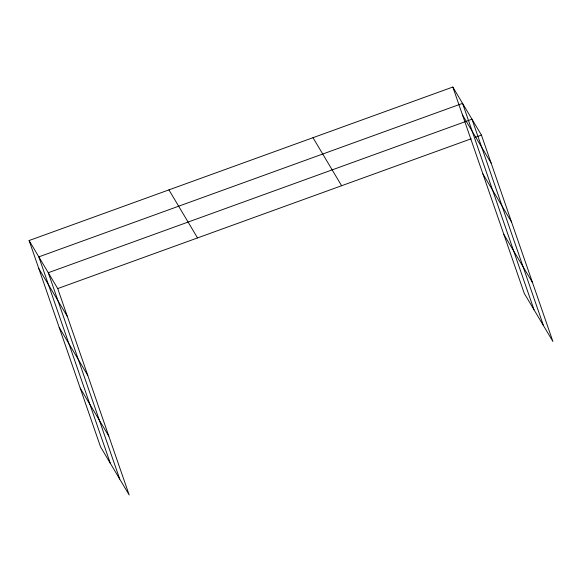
<?xml version="1.0" encoding="UTF-8"?>
<svg xmlns="http://www.w3.org/2000/svg" width="582" height="582" viewBox="0 0 582 582"><rect width="100%" height="100%" fill="white"/><g stroke="black" fill="none" stroke-linecap="round" stroke-linejoin="round"><path stroke-width="0.87" d="M29.1 240.533L57.713 288.577L129.175 494.969L100.57 446.918L29.1 240.533L452.825 87.031L481.43 135.082L552.9 341.467L524.287 293.423L452.825 87.031M57.713 288.577L471.202 138.785M475.465 137.243L481.43 135.082M462.515 115.018L491.121 163.069M482.9 173.894L511.513 221.938M503.903 234.546L532.515 282.597M312.992 137.687L341.605 185.738M168.925 189.877L197.538 237.929M38.79 268.52L67.403 316.564M59.175 327.39L87.787 375.441M80.178 388.048L108.79 436.093M543.457 325.614L471.995 119.223L48.27 272.725L119.732 479.11M534.021 309.755L462.552 103.37L38.827 256.866L110.296 463.257"/></g></svg>
